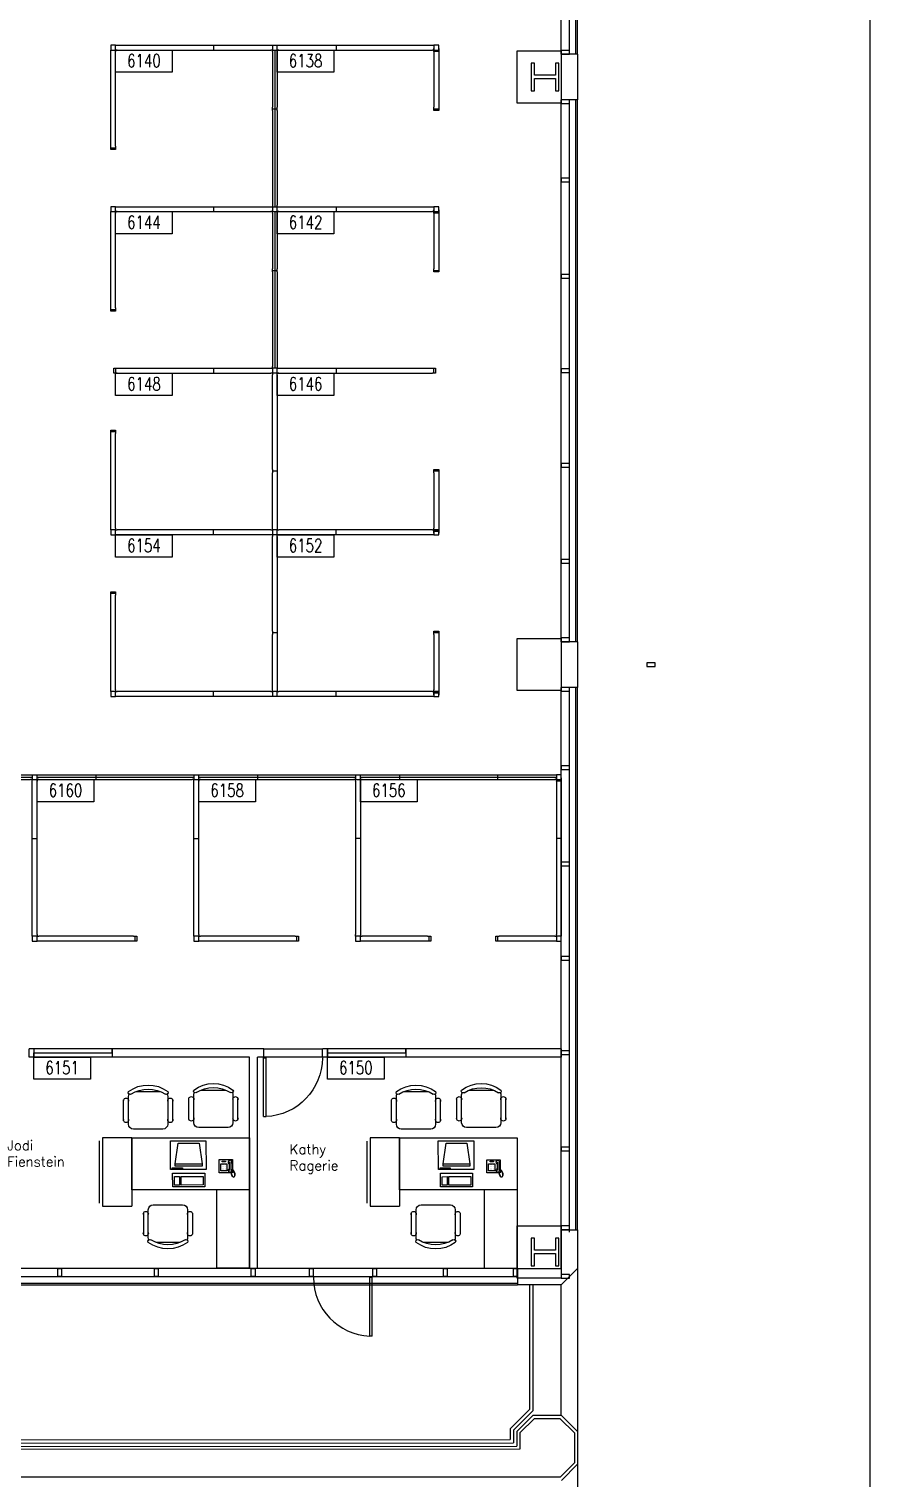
# Model space of a CAD drawing. Header units: inches. Extents: x 619 to 14864, y 611 to 3754.
# Drawn here: x 6826 to 7341, y 1085 to 1973 of the extents above; entities that cross this region are included whole.
import ezdxf
from ezdxf.enums import TextEntityAlignment as Align

# ---------------------------------------------------------------- set-up
doc = ezdxf.new("R2010")
doc.units = ezdxf.units.IN
doc.header["$MEASUREMENT"] = 0
doc.layers.get('0').update_dxf_attribs({"linetype": 'CONTINUOUS'})
for name, color, linetype in [('CHAIRS', 4, 'CONTINUOUS'), ('CPU', 6, 'CONTINUOUS'), ('E-B-FURR', 6, 'CONTINUOUS'), ('E-B-GLAZ', 8, 'CONTINUOUS'), ('E-B-MULL', 8, 'CONTINUOUS'), ('E-B-SHEL', 2, 'CONTINUOUS'), ('E-C-HEAD', 5, 'CONTINUOUS'), ('E-F-DOOR', 3, 'CONTINUOUS'), ('E-F-TERR', 4, 'CONTINUOUS'), ('E-S-COLM', 8, 'CONTINUOUS'), ('EMPLOYEE', 1, 'CONTINUOUS'), ('Frame', 10, 'CONTINUOUS'), ('FURNITURE', 3, 'CONTINUOUS'), ('PANELS_201', 6, 'CONTINUOUS'), ('PHONES', 4, 'CONTINUOUS'), ('RMNUM', 40, 'CONTINUOUS')]:
    doc.layers.add(name, color=color, linetype=linetype)
doc.styles.add('ARCHITXT', font='simplex.shx')
doc.styles.add('ROMANS', font='romans', dxfattribs={"width": 0.75, "height": 8})

# ---------------------------------------------------------------- blocks, each defined once
blk = doc.blocks.new('DR-36')
for p, q in [((0, 36), (0, 0)), ((0, 36), (1.5, 36)), ((1.5, 36), (1.5, 0)), ((0, 0), (1.5, 0))]:
    blk.add_line(p, q)
blk.add_arc((0, 0), 36, 0, 87.61406)
blk = doc.blocks.new('RMNUM')
at = {"layer": 'RMNUM'}
blk.add_lwpolyline([(-16.33354, 6.674702), (18.388073, 6.674702), (18.388073, -6.982766), (-16.33354, -6.982766), (-16.33354, 6.674702)], dxfattribs=at)
at = {"layer": 'RMNUM', "style": 'ROMANS', "width": 0.75}
blk.add_attdef('NUMBER', text='', height=8, dxfattribs=at).set_placement((1.027267, 0.114097), align=Align.MIDDLE_CENTER)
blk = doc.blocks.new('CHAIR7')
for p, q in [((0, 9), (0, -9)), ((20, 12), (3, 12)), ((5.12, 15.04), (17.88, 15.04)), ((23, -7.44), (23, 7.44)), ((3, -12), (20, -12)), ((5.12, -15), (17.88, -15))]:
    blk.add_line(p, q)
for centre, radius, start, end in [((3, 9), 3, 90, 180), ((5.56, 13.54), 1.56, 73.7398, 286.2602), ((17.44, 13.54), 1.56, 253.7398, 106.2602), ((20, 9), 3, 62.41556, 90), ((22.34, 11.12), 1.1, 53.30994, 212.02741), ((4.82, 0), 19.64, 327.57575, 32.42425), ((7, 0), 20, 323.1301, 36.8699), ((3, -9), 3, 180, 270), ((5.56, -13.5), 1.56, 73.7398, 286.2602), ((17.44, -13.5), 1.56, 253.7398, 106.2602), ((20, -9), 3, 270, 297.58444), ((22.34, -11.12), 1.1, 147.97259, 306.69006)]:
    blk.add_arc(centre, radius, start, end)
blk = doc.blocks.new('DESK3')
for p, q in [((72, 0), (0, 0)), ((0, 0), (0, -80)), ((72, -32), (72, 0)), ((0, -32), (72, -32)), ((20, -80), (20, -32)), ((0, -80), (20, -80))]:
    blk.add_line(p, q)
blk = doc.blocks.new('FC42X18D')
for p, q in [((-21, 0), (-21, -18)), ((-21, 0), (21, 0)), ((21, -18), (21, 0)), ((-21, -18), (21, -18)), ((-19, -20), (19, -20))]:
    blk.add_line(p, q)
blk = doc.blocks.new('RECTANG')
for p, q in [((1, 1), (0, 1)), ((0, 1), (0, 0)), ((1, 0), (1, 1)), ((0, 0), (1, 0))]:
    blk.add_line(p, q)
blk = doc.blocks.new('IBMAT', base_point=(61, 306))
for p, q in [((75, 307), (75, 306)), ((81, 307), (75, 307)), ((81, 306), (81, 307))]:
    blk.add_line(p, q)
at = {"xscale": 21, "yscale": 17, "zscale": 21}
blk.add_blockref('RECTANG', (61, 306), dxfattribs=at)
blk = doc.blocks.new('KEYBOARD', base_point=(60, 294))
for p, xscale, yscale, zscale in [((60, 294), 19, 8, 19), ((61, 295), 13, 5, 13), ((75, 295), 3, 5, 3)]:
    blk.add_blockref('RECTANG', p, dxfattribs=dict(xscale=xscale, yscale=yscale, zscale=zscale))
blk = doc.blocks.new('COMPUTER')
for p, q in [((-6.64, 16.23), (-8.5, 3.5)), ((6.08, 16.23), (-6.64, 16.23)), ((8, 3.5), (6.08, 16.23)), ((-8.5, 3.5), (-8.5, 2.04)), ((8, 3.5), (-8.5, 3.5)), ((-8.5, 2.04), (8, 2.04)), ((8, 2.04), (8, 3.5))]:
    blk.add_line(p, q)
at = {"xscale": 1.033846153846154, "yscale": 1.033846153846154, "zscale": 1.033846153846154}
for name, p in [('IBMAT', (-10.86, 0)), ('KEYBOARD', (-10.05, -10.5))]:
    blk.add_blockref(name, p, dxfattribs=at)
blk = doc.blocks.new('FNPHONE')
for p, q in [((-9.1, 0.22), (-9.7, 0.02)), ((-8.9, 0.62), (-9.5, 0.42)), ((-8.7, 1.02), (-9.3, 0.82)), ((-8.5, 1.42), (-9.1, 1.22)), ((-8.3, 1.82), (-8.9, 1.62)), ((-7.14, 0.56), (-7.5, -0.58)), ((-7.29, 6.54), (-7.29, 1.54)), ((-6.29, 6.54), (-6.29, 1.54)), ((-3.87, 4.85), (-3.87, 4.85)), ((-3.87, 3.91), (-3.87, 3.91)), ((-3.87, 2.97), (-3.87, 2.97)), ((-3.87, 2.03), (-3.87, 2.03)), ((-2.94, 4.85), (-2.94, 4.85)), ((-2.94, 3.91), (-2.94, 3.91)), ((-2.94, 2.97), (-2.94, 2.97)), ((-2.94, 2.03), (-2.94, 2.03)), ((-2, 4.85), (-2, 4.85)), ((-2, 3.91), (-2, 3.91)), ((-2, 2.97), (-2, 2.97)), ((-2, 2.03), (-2, 2.03)), ((-9.3, -0.18), (-9.9, -0.38)), ((-9.3, -0.58), (-9.9, -0.78)), ((-9.3, -0.98), (-9.9, -1.18)), ((-9.3, -1.38), (-9.9, -1.58)), ((-9.1, -1.78), (-9.7, -1.98)), ((-8.9, -2.18), (-9.5, -2.38)), ((-8.43, -2.46), (-9.03, -2.66)), ((-7.9, -1.98), (-8.5, -2.18)), ((-7.7, -1.58), (-8.3, -1.78)), ((-7.5, -1.18), (-8.1, -1.38)), ((-7.3, -0.78), (-7.9, -0.98))]:
    blk.add_line(p, q)
for centre, start, end in [((-6.79, 6.54), 298.49146, 241.50854), ((-6.79, 1.54), 118.49146, 61.50854)]:
    blk.add_arc(centre, 1.05, start, end)
for p, xscale, yscale, zscale in [((-8.21, 0), 8.20528234483245, 8.104073169521023, 8.20528234483245), ((-4.81, 1.25), 3.75, 4.375, 3.75), ((-4.03, 6.72), 2.03125, 0.46875, 2.03125)]:
    blk.add_blockref('RECTANG', p, dxfattribs=dict(xscale=xscale, yscale=yscale, zscale=zscale))

msp = doc.modelspace()

# ---------------------------------------------------------------- linework, layer by layer
at = {"layer": 'E-B-FURR'}
for p, q in [((7152.22, 1958), (7152.22, 2290)), ((7152.22, 1598), (7152.22, 1930)), ((7152.22, 1238), (7152.22, 1570)), ((6970.03, 1348.52), (6826.33, 1348.52)), ((6826.33, 1343.52), (6826.33, 1348.52)), ((6961.18, 1343.52), (6826.33, 1343.52)), ((6961.18, 1214.08), (6961.18, 1343.52)), ((6966.18, 1214.08), (6966.18, 1343.52)), ((6970.03, 1343.52), (6966.18, 1343.52)), ((6970.03, 1343.52), (6970.03, 1348.52)), ((7152.22, 1348.52), (7006.03, 1348.52)), ((7006.03, 1343.52), (7006.03, 1348.52)), ((7152.22, 1343.52), (7006.03, 1343.52)), ((7009.03, 1343.52), (7009.03, 1348.52)), ((7152.22, 1348.52), (7152.22, 1343.44)), ((6494.22, 1214.06), (7125.22, 1214.06)), ((6961.08, 1214.08), (6966.08, 1214.08))]:
    msp.add_line(p, q, dxfattribs=at)
for points in [[(7152.22, 1960), (7152.22, 1928), (7125.22, 1928), (7125.22, 1960)], [(7152.22, 1600), (7152.22, 1568), (7125.22, 1568), (7125.22, 1600)], [(7152.22, 1240.11), (7152.22, 1208.11), (7125.22, 1208.11), (7125.22, 1240.11)]]:
    msp.add_lwpolyline(points, close=True, dxfattribs=at)
at = {"layer": 'E-B-GLAZ'}
for p, q in [((7157.22, 1958), (7157.22, 2290)), ((7161.22, 1958), (7161.22, 2290)), ((7162.22, 1958), (7162.22, 2290)), ((7157.22, 1598), (7157.22, 1930)), ((7161.22, 1598), (7161.22, 1930)), ((7162.22, 1598), (7162.22, 1930)), ((7157.22, 1236.19), (7157.22, 1568.19)), ((7161.22, 1237.7), (7161.22, 1570)), ((7162.22, 1237.74), (7162.22, 1570)), ((6494.22, 1209), (7125.22, 1209)), ((6494.22, 1205), (7125.32, 1205)), ((6494.22, 1204), (7125.32, 1204))]:
    msp.add_line(p, q, dxfattribs=at)
for points in [[(6829.12, 1348.52), (6829.12, 1343.52), (6829.12, 1346.16), (6877.12, 1346.16), (6877.12, 1348.52), (6877.12, 1343.52)], [(7009.03, 1348.52), (7009.03, 1343.52), (7009.03, 1346.16), (7057.03, 1346.16), (7057.03, 1348.52), (7057.03, 1343.52)]]:
    msp.add_lwpolyline(points, dxfattribs=at)
at = {"layer": 'E-B-MULL'}
for points in [[(7157.22, 1960.25), (7152.22, 1960.25), (7152.22, 1958), (7157.22, 1958)], [(7157.22, 1930), (7152.22, 1930), (7152.22, 1927.75), (7157.22, 1927.75)], [(7157.22, 1882), (7152.22, 1882), (7152.22, 1879.75), (7157.22, 1879.75)], [(7157.22, 1823), (7152.22, 1823), (7152.22, 1820.75), (7157.22, 1820.75)], [(7157.22, 1765.12), (7152.22, 1765.12), (7152.22, 1762.88), (7157.22, 1762.88)], [(7157.22, 1707.25), (7152.22, 1707.25), (7152.22, 1705), (7157.22, 1705)], [(7157.22, 1648.25), (7152.22, 1648.25), (7152.22, 1646), (7157.22, 1646)], [(7157.22, 1600.25), (7152.22, 1600.25), (7152.22, 1598), (7157.22, 1598)], [(7209.67, 1584.95), (7204.67, 1584.95), (7204.67, 1582.7), (7209.67, 1582.7)], [(7157.22, 1570), (7152.22, 1570), (7152.22, 1567.75), (7157.22, 1567.75)], [(7157.22, 1522), (7152.22, 1522), (7152.22, 1519.75), (7157.22, 1519.75)], [(7157.22, 1463), (7152.22, 1463), (7152.22, 1460.75), (7157.22, 1460.75)], [(7157.22, 1405.12), (7152.22, 1405.12), (7152.22, 1402.88), (7157.22, 1402.88)], [(7157.22, 1347.25), (7152.22, 1347.25), (7152.22, 1345), (7157.22, 1345)], [(7157.22, 1288.25), (7152.22, 1288.25), (7152.22, 1286), (7157.22, 1286)], [(7157.22, 1240.12), (7152.22, 1240.12), (7152.22, 1237.87), (7157.22, 1237.87)], [(6843.87, 1209), (6843.87, 1214), (6846.12, 1214), (6846.12, 1209)], [(6903.08, 1209), (6903.08, 1214), (6905.33, 1214), (6905.33, 1209)], [(6962.37, 1209), (6962.37, 1214), (6964.62, 1214), (6964.62, 1209)], [(6997.98, 1208.98), (6997.98, 1213.98), (7000.23, 1213.98), (7000.23, 1208.98)], [(7036.76, 1208.98), (7036.76, 1213.98), (7039.01, 1213.98), (7039.01, 1208.98)], [(7079.98, 1209), (7079.98, 1214), (7082.23, 1214), (7082.23, 1209)], [(7122.97, 1209), (7122.97, 1214), (7125.22, 1214), (7125.22, 1209)], [(7157.22, 1210.37), (7152.22, 1210.37), (7152.22, 1208.12), (7157.22, 1208.12)]]:
    msp.add_lwpolyline(points, close=True, dxfattribs=at)
at = {"layer": 'E-B-SHEL'}
for p, q in [((7162.22, 1958), (7152.22, 1958)), ((7152.22, 1958), (7152.22, 1930)), ((7162.22, 1958), (7162.22, 1930)), ((7162.22, 1930), (7152.22, 1930)), ((7162.22, 1598), (7152.22, 1598)), ((7152.22, 1598), (7152.22, 1570)), ((7162.22, 1598), (7162.22, 1570)), ((7162.22, 1570), (7152.22, 1570)), ((7152.18, 1214), (7152.18, 1240.17)), ((7152.18, 1237.7), (7162.18, 1237.7)), ((7152.22, 1238), (7152.22, 1210)), ((7152.23, 1238), (7152.23, 1210.37)), ((7162.22, 1237.67), (7162.22, 1213.69)), ((7125.32, 1214), (7125.32, 1204)), ((7125.32, 1214), (7152.18, 1214)), ((7162.22, 1214.04), (7152.18, 1204)), ((7152.18, 1204), (7125.32, 1204))]:
    msp.add_line(p, q, dxfattribs=at)
at = {"layer": 'E-C-HEAD'}
for p, q in [((6969.62, 1348.48), (7005.62, 1348.48)), ((7005.62, 1343.48), (6969.62, 1343.48)), ((7000.63, 1208.96), (7036.63, 1208.96))]:
    msp.add_line(p, q, dxfattribs=at)
at = {"layer": 'E-F-TERR'}
for p, q in [((7162.22, 1214.04), (7162.22, 988.51)), ((7132.89, 1127.81), (7132.89, 1204)), ((7134.89, 1126.98), (7134.89, 1204)), ((7152.22, 1124.15), (7152.22, 1204.04)), ((7120.89, 1115.81), (7132.89, 1127.81)), ((7122.89, 1114.98), (7134.89, 1126.98)), ((7124.89, 1114.15), (7134.89, 1124.15)), ((7126.89, 1113.33), (7135.72, 1122.15)), ((7134.89, 1124.15), (7152.22, 1124.15)), ((7135.72, 1122.15), (7151.39, 1122.15)), ((7151.39, 1122.15), (7160.22, 1113.33)), ((7152.22, 1124.15), (7162.22, 1114.15)), ((7120.89, 1115.81), (7120.89, 1109.15)), ((7122.89, 1114.98), (7122.89, 1107.15)), ((7124.89, 1114.15), (7124.89, 1105.15)), ((7126.89, 1113.33), (7126.89, 1103.22)), ((7160.22, 1113.33), (7160.22, 1094.91)), ((7162.22, 1114.08), (7162.22, 1094.08)), ((7162.22, 1114.08), (7162.22, 1094.08)), ((7126.89, 1103.22), (6619.52, 1102.89)), ((6621.52, 1104.82), (7124.89, 1105.15)), ((6623.52, 1106.82), (7122.89, 1107.15)), ((6625.52, 1108.82), (7120.89, 1109.15)), ((7162.22, 1104.58), (7162.22, 1094.08)), ((7160.22, 1094.91), (7151.46, 1086.15)), ((7152.29, 1084.15), (7162.22, 1094.08)), ((7162.22, 1094.08), (7152.29, 1084.15)), ((7151.46, 1086.15), (6594.62, 1086.15))]:
    msp.add_line(p, q, dxfattribs=at)
at = {"layer": 'E-S-COLM'}
for points in [[(7148.72, 1935.5), (7150.72, 1935.5), (7150.72, 1952.5), (7148.72, 1952.5), (7148.72, 1945), (7135.72, 1945), (7135.72, 1952.5), (7133.72, 1952.5), (7133.72, 1935.5), (7135.72, 1935.5), (7135.72, 1943), (7148.72, 1943)], [(7148.72, 1215.61), (7150.72, 1215.61), (7150.72, 1232.61), (7148.72, 1232.61), (7148.72, 1225.11), (7135.72, 1225.11), (7135.72, 1232.61), (7133.72, 1232.61), (7133.72, 1215.61), (7135.72, 1215.61), (7135.72, 1223.11), (7148.72, 1223.11)]]:
    msp.add_lwpolyline(points, close=True, dxfattribs=at)
at = {"layer": 'Frame', "lineweight": -3}
msp.add_lwpolyline([(4397.22, 3753.89), (7341.29, 3753.89), (7341.29, 610.73), (4397.22, 610.73)], close=True, dxfattribs=at)
at = {"layer": 'PANELS_201', "linetype": 'Continuous'}
for p, q in [((7074.24, 1960.49), (7077.24, 1960.49)), ((7074.24, 1861.49), (7077.24, 1861.49)), ((6975.24, 1703.49), (6975.24, 1761.49)), ((6978.24, 1761.49), (6978.24, 1703.49)), ((6975.24, 1667.49), (6975.24, 1701.49)), ((6978.24, 1701.49), (6978.24, 1667.49)), ((6975.24, 1604.49), (6975.24, 1662.49)), ((6978.24, 1662.49), (6978.24, 1604.49)), ((7077.24, 1665.49), (7074.24, 1665.49)), ((6975.24, 1568.49), (6975.24, 1602.49)), ((6978.24, 1602.49), (6978.24, 1568.49)), ((7077.24, 1566.49), (7074.24, 1566.49)), ((7149.22, 1513.5), (7152.22, 1513.5)), ((7149.22, 1478.5), (7149.22, 1476.5)), ((7152.22, 1477.5), (7149.22, 1477.5)), ((7152.22, 1478.5), (7152.22, 1476.5))]:
    msp.add_line(p, q, dxfattribs=at)
for points in [[(6879.24, 1963.49), (6876.24, 1963.49), (6876.24, 1960.49)], [(6880.24, 1960.49), (6879.24, 1960.49), (6879.24, 1963.49), (6880.24, 1963.49)], [(6880.24, 1963.49), (6938.24, 1963.49)], [(6938.24, 1963.49), (6940.24, 1963.49)], [(6939.24, 1963.49), (6939.24, 1960.49)], [(6940.24, 1963.49), (6974.24, 1963.49)], [(6974.24, 1963.49), (6975.24, 1963.49), (6975.24, 1960.49), (6974.24, 1960.49)], [(6975.24, 1963.49), (6978.24, 1963.49)], [(6979.24, 1960.49), (6978.24, 1960.49), (6978.24, 1963.49), (6979.24, 1963.49)], [(6979.24, 1963.49), (7013.24, 1963.49)], [(7013.24, 1963.49), (7015.24, 1963.49)], [(7014.24, 1963.49), (7014.24, 1960.49)], [(7015.24, 1963.49), (7073.24, 1963.49)], [(7073.24, 1963.49), (7074.24, 1963.49), (7074.24, 1960.49), (7073.24, 1960.49)], [(7077.24, 1960.49), (7077.24, 1963.49), (7074.24, 1963.49)], [(6876.24, 1959.49), (6876.24, 1960.49), (6879.24, 1960.49), (6879.24, 1959.49)], [(6876.24, 1901.49), (6876.24, 1959.49)], [(6879.24, 1901.49), (6879.24, 1959.49)], [(6880.24, 1960.49), (6938.24, 1960.49)], [(6938.24, 1960.49), (6940.24, 1960.49)], [(6940.24, 1960.49), (6974.24, 1960.49)], [(6975.24, 1959.49), (6975.24, 1960.49), (6978.24, 1960.49), (6978.24, 1959.49)], [(6975.24, 1959.49), (6975.24, 1925.49)], [(6976.74, 1960.49), (6976.74, 1924.49)], [(6978.24, 1959.49), (6978.24, 1925.49)], [(6979.24, 1960.49), (7013.24, 1960.49)], [(7013.24, 1960.49), (7015.24, 1960.49)], [(7015.24, 1960.49), (7073.24, 1960.49)], [(7077.24, 1961.49), (7077.24, 1960.49), (7077.24, 1959.49), (7074.24, 1959.49), (7074.24, 1961.49)], [(7074.24, 1959.49), (7074.24, 1960.49), (7077.24, 1960.49), (7077.24, 1959.49)], [(7074.24, 1959.49), (7074.24, 1925.49)], [(7077.24, 1959.49), (7077.24, 1925.49)], [(6975.24, 1923.49), (6975.24, 1925.49)], [(6975.24, 1924.49), (6978.24, 1924.49)], [(6975.24, 1923.49), (6975.24, 1865.49)], [(6976.74, 1924.49), (6976.74, 1864.49)], [(6978.24, 1923.49), (6978.24, 1925.49)], [(6978.24, 1923.49), (6978.24, 1865.49)], [(7077.24, 1925.49), (7077.24, 1924.49), (7077.24, 1923.49), (7074.24, 1923.49), (7074.24, 1925.49)], [(7074.24, 1924.49), (7077.24, 1924.49)], [(6879.24, 1901.49), (6879.24, 1900.49), (6879.24, 1899.49), (6876.24, 1899.49), (6876.24, 1901.49)], [(6876.24, 1900.49), (6879.24, 1900.49)], [(6879.24, 1864.49), (6876.24, 1864.49), (6876.24, 1861.49)], [(6876.24, 1860.49), (6876.24, 1861.49), (6879.24, 1861.49), (6879.24, 1860.49)], [(6876.24, 1802.49), (6876.24, 1860.49)], [(6880.24, 1861.49), (6879.24, 1861.49), (6879.24, 1864.49), (6880.24, 1864.49)], [(6879.24, 1802.49), (6879.24, 1860.49)], [(6880.24, 1864.49), (6938.24, 1864.49)], [(6880.24, 1861.49), (6938.24, 1861.49)], [(6938.24, 1864.49), (6940.24, 1864.49)], [(6938.24, 1861.49), (6940.24, 1861.49)], [(6939.24, 1864.49), (6939.24, 1861.49)], [(6940.24, 1864.49), (6974.24, 1864.49)], [(6940.24, 1861.49), (6974.24, 1861.49)], [(6974.24, 1864.49), (6975.24, 1864.49), (6975.24, 1861.49), (6974.24, 1861.49)], [(6975.24, 1865.49), (6975.24, 1864.49), (6978.24, 1864.49), (6978.24, 1865.49)], [(6975.24, 1860.49), (6975.24, 1861.49), (6978.24, 1861.49), (6978.24, 1860.49)], [(6975.24, 1860.49), (6975.24, 1826.49)], [(6976.74, 1861.49), (6976.74, 1825.49)], [(6979.24, 1861.49), (6978.24, 1861.49), (6978.24, 1864.49), (6979.24, 1864.49)], [(6978.24, 1860.49), (6978.24, 1826.49)], [(6979.24, 1864.49), (7013.24, 1864.49)], [(6979.24, 1861.49), (7013.24, 1861.49)], [(7013.24, 1864.49), (7015.24, 1864.49)], [(7013.24, 1861.49), (7015.24, 1861.49)], [(7014.24, 1864.49), (7014.24, 1861.49)], [(7015.24, 1864.49), (7073.24, 1864.49)], [(7015.24, 1861.49), (7073.24, 1861.49)], [(7073.24, 1864.49), (7074.24, 1864.49), (7074.24, 1861.49), (7073.24, 1861.49)], [(7077.24, 1861.49), (7077.24, 1864.49), (7074.24, 1864.49)], [(7077.24, 1862.49), (7077.24, 1861.49), (7077.24, 1860.49), (7074.24, 1860.49), (7074.24, 1862.49)], [(7074.24, 1860.49), (7074.24, 1861.49), (7077.24, 1861.49), (7077.24, 1860.49)], [(7074.24, 1860.49), (7074.24, 1826.49)], [(7077.24, 1860.49), (7077.24, 1826.49)], [(6975.24, 1824.49), (6975.24, 1826.49)], [(6975.24, 1825.49), (6978.24, 1825.49)], [(6975.24, 1824.49), (6975.24, 1766.49)], [(6976.74, 1825.49), (6976.74, 1765.49)], [(6978.24, 1824.49), (6978.24, 1826.49)], [(6978.24, 1824.49), (6978.24, 1766.49)], [(7077.24, 1826.49), (7077.24, 1825.49), (7077.24, 1824.49), (7074.24, 1824.49), (7074.24, 1826.49)], [(7074.24, 1825.49), (7077.24, 1825.49)], [(6879.24, 1802.49), (6879.24, 1801.49), (6879.24, 1800.49), (6876.24, 1800.49), (6876.24, 1802.49)], [(6876.24, 1801.49), (6879.24, 1801.49)], [(6880.24, 1762.49), (6879.24, 1762.49), (6878.24, 1762.49), (6878.24, 1765.49), (6880.24, 1765.49)], [(6879.24, 1765.49), (6879.24, 1762.49)], [(6880.24, 1765.49), (6938.24, 1765.49)], [(6880.24, 1762.49), (6938.24, 1762.49)], [(6938.24, 1765.49), (6940.24, 1765.49)], [(6938.24, 1762.49), (6940.24, 1762.49)], [(6939.24, 1765.49), (6939.24, 1762.49)], [(6940.24, 1765.49), (6974.24, 1765.49)], [(6940.24, 1762.49), (6974.24, 1762.49)], [(6974.24, 1765.49), (6975.24, 1765.49), (6975.24, 1762.49), (6974.24, 1762.49)], [(6978.24, 1766.49), (6978.24, 1765.49), (6975.24, 1765.49), (6975.24, 1766.49)], [(6978.24, 1761.49), (6978.24, 1762.49), (6975.24, 1762.49), (6975.24, 1761.49)], [(6979.24, 1762.49), (6978.24, 1762.49), (6978.24, 1765.49), (6979.24, 1765.49)], [(6979.24, 1765.49), (7013.24, 1765.49)], [(6979.24, 1762.49), (7013.24, 1762.49)], [(7013.24, 1765.49), (7015.24, 1765.49)], [(7013.24, 1762.49), (7015.24, 1762.49)], [(7014.24, 1765.49), (7014.24, 1762.49)], [(7015.24, 1765.49), (7073.24, 1765.49)], [(7015.24, 1762.49), (7073.24, 1762.49)], [(7073.24, 1765.49), (7074.24, 1765.49), (7075.24, 1765.49), (7075.24, 1762.49), (7073.24, 1762.49)], [(7074.24, 1762.49), (7074.24, 1765.49)], [(6876.24, 1725.49), (6876.24, 1726.49), (6876.24, 1727.49), (6879.24, 1727.49), (6879.24, 1725.49)], [(6879.24, 1726.49), (6876.24, 1726.49)], [(6876.24, 1667.49), (6876.24, 1725.49)], [(6879.24, 1667.49), (6879.24, 1725.49)], [(6975.24, 1703.49), (6975.24, 1701.49)], [(6978.24, 1702.49), (6975.24, 1702.49)], [(6978.24, 1703.49), (6978.24, 1701.49)], [(7074.24, 1701.49), (7074.24, 1702.49), (7074.24, 1703.49), (7077.24, 1703.49), (7077.24, 1701.49)], [(7077.24, 1702.49), (7074.24, 1702.49)], [(7074.24, 1701.49), (7074.24, 1667.49)], [(7077.24, 1701.49), (7077.24, 1667.49)], [(6879.24, 1667.49), (6879.24, 1666.49), (6876.24, 1666.49), (6876.24, 1667.49)], [(6876.24, 1666.49), (6876.24, 1663.49), (6879.24, 1663.49)], [(6880.24, 1663.49), (6879.24, 1663.49), (6879.24, 1666.49), (6880.24, 1666.49)], [(6938.24, 1666.49), (6880.24, 1666.49)], [(6938.24, 1663.49), (6880.24, 1663.49)], [(6940.24, 1666.49), (6938.24, 1666.49)], [(6940.24, 1663.49), (6938.24, 1663.49)], [(6939.24, 1663.49), (6939.24, 1666.49)], [(6974.24, 1666.49), (6940.24, 1666.49)], [(6974.24, 1663.49), (6940.24, 1663.49)], [(6974.24, 1666.49), (6975.24, 1666.49), (6975.24, 1663.49), (6974.24, 1663.49)], [(6978.24, 1667.49), (6978.24, 1666.49), (6975.24, 1666.49), (6975.24, 1667.49)], [(6978.24, 1662.49), (6978.24, 1663.49), (6975.24, 1663.49), (6975.24, 1662.49)], [(6979.24, 1663.49), (6978.24, 1663.49), (6978.24, 1666.49), (6979.24, 1666.49)], [(7013.24, 1666.49), (6979.24, 1666.49)], [(7013.24, 1663.49), (6979.24, 1663.49)], [(7015.24, 1666.49), (7013.24, 1666.49)], [(7015.24, 1663.49), (7013.24, 1663.49)], [(7014.24, 1663.49), (7014.24, 1666.49)], [(7073.24, 1666.49), (7015.24, 1666.49)], [(7073.24, 1663.49), (7015.24, 1663.49)], [(7073.24, 1666.49), (7074.24, 1666.49), (7074.24, 1663.49), (7073.24, 1663.49)], [(7077.24, 1667.49), (7077.24, 1666.49), (7074.24, 1666.49), (7074.24, 1667.49)], [(7074.24, 1664.49), (7074.24, 1665.49), (7074.24, 1666.49), (7077.24, 1666.49), (7077.24, 1664.49)], [(7074.24, 1663.49), (7077.24, 1663.49), (7077.24, 1666.49)], [(6876.24, 1626.49), (6876.24, 1627.49), (6876.24, 1628.49), (6879.24, 1628.49), (6879.24, 1626.49)], [(6879.24, 1627.49), (6876.24, 1627.49)], [(6876.24, 1568.49), (6876.24, 1626.49)], [(6879.24, 1568.49), (6879.24, 1626.49)], [(6975.24, 1604.49), (6975.24, 1602.49)], [(6978.24, 1603.49), (6975.24, 1603.49)], [(6978.24, 1604.49), (6978.24, 1602.49)], [(7074.24, 1602.49), (7074.24, 1603.49), (7074.24, 1604.49), (7077.24, 1604.49), (7077.24, 1602.49)], [(7077.24, 1603.49), (7074.24, 1603.49)], [(7074.24, 1602.49), (7074.24, 1568.49)], [(7077.24, 1602.49), (7077.24, 1568.49)], [(6879.24, 1568.49), (6879.24, 1567.49), (6876.24, 1567.49), (6876.24, 1568.49)], [(6876.24, 1567.49), (6876.24, 1564.49), (6879.24, 1564.49)], [(6880.24, 1564.49), (6879.24, 1564.49), (6879.24, 1567.49), (6880.24, 1567.49)], [(6938.24, 1567.49), (6880.24, 1567.49)], [(6938.24, 1564.49), (6880.24, 1564.49)], [(6940.24, 1567.49), (6938.24, 1567.49)], [(6940.24, 1564.49), (6938.24, 1564.49)], [(6939.24, 1564.49), (6939.24, 1567.49)], [(6974.24, 1567.49), (6940.24, 1567.49)], [(6974.24, 1564.49), (6940.24, 1564.49)], [(6974.24, 1567.49), (6975.24, 1567.49), (6975.24, 1564.49), (6974.24, 1564.49)], [(6978.24, 1568.49), (6978.24, 1567.49), (6975.24, 1567.49), (6975.24, 1568.49)], [(6978.24, 1564.49), (6975.24, 1564.49)], [(6979.24, 1564.49), (6978.24, 1564.49), (6978.24, 1567.49), (6979.24, 1567.49)], [(7013.24, 1567.49), (6979.24, 1567.49)], [(7013.24, 1564.49), (6979.24, 1564.49)], [(7015.24, 1567.49), (7013.24, 1567.49)], [(7015.24, 1564.49), (7013.24, 1564.49)], [(7014.24, 1564.49), (7014.24, 1567.49)], [(7073.24, 1567.49), (7015.24, 1567.49)], [(7073.24, 1564.49), (7015.24, 1564.49)], [(7073.24, 1567.49), (7074.24, 1567.49), (7074.24, 1564.49), (7073.24, 1564.49)], [(7077.24, 1568.49), (7077.24, 1567.49), (7074.24, 1567.49), (7074.24, 1568.49)], [(7074.24, 1565.49), (7074.24, 1566.49), (7074.24, 1567.49), (7077.24, 1567.49), (7077.24, 1565.49)], [(7074.24, 1564.49), (7077.24, 1564.49), (7077.24, 1567.49)], [(6768.22, 1515), (6828.22, 1515)], [(6769.22, 1516.5), (6827.22, 1516.5)], [(6769.22, 1513.5), (6827.22, 1513.5)], [(6827.22, 1516.5), (6828.22, 1516.5), (6828.22, 1513.5), (6827.22, 1513.5)], [(6828.22, 1516.5), (6831.22, 1516.5)], [(6828.22, 1512.5), (6828.22, 1513.5), (6831.22, 1513.5), (6831.22, 1512.5)], [(6828.22, 1478.5), (6828.22, 1512.5)], [(6832.22, 1513.5), (6831.22, 1513.5), (6831.22, 1516.5), (6832.22, 1516.5)], [(6831.22, 1515), (6867.22, 1515)], [(6831.22, 1478.5), (6831.22, 1512.5)], [(6832.22, 1516.5), (6866.22, 1516.5)], [(6832.22, 1513.5), (6866.22, 1513.5)], [(6866.22, 1516.5), (6868.22, 1516.5)], [(6866.22, 1513.5), (6868.22, 1513.5)], [(6867.22, 1516.5), (6867.22, 1513.5)], [(6867.22, 1515), (6927.22, 1515)], [(6868.22, 1516.5), (6926.22, 1516.5)], [(6868.22, 1513.5), (6926.22, 1513.5)], [(6926.22, 1516.5), (6927.22, 1516.5), (6927.22, 1513.5), (6926.22, 1513.5)], [(6927.22, 1516.5), (6930.22, 1516.5)], [(6927.22, 1512.5), (6927.22, 1513.5), (6930.22, 1513.5), (6930.22, 1512.5)], [(6927.22, 1478.5), (6927.22, 1512.5)], [(6931.22, 1513.5), (6930.22, 1513.5), (6930.22, 1516.5), (6931.22, 1516.5)], [(6930.22, 1515), (6966.22, 1515)], [(6930.22, 1478.5), (6930.22, 1512.5)], [(6931.22, 1516.5), (6965.22, 1516.5)], [(6931.22, 1513.5), (6965.22, 1513.5)], [(6965.22, 1516.5), (6967.22, 1516.5)], [(6965.22, 1513.5), (6967.22, 1513.5)], [(6966.22, 1516.5), (6966.22, 1513.5)], [(6966.22, 1515), (7026.22, 1515)], [(6967.22, 1516.5), (7025.22, 1516.5)], [(6967.22, 1513.5), (7025.22, 1513.5)], [(7025.22, 1516.5), (7026.22, 1516.5), (7026.22, 1513.5), (7025.22, 1513.5)], [(7026.22, 1516.5), (7029.22, 1516.5)], [(7026.22, 1512.5), (7026.22, 1513.5), (7029.22, 1513.5), (7029.22, 1512.5)], [(7026.22, 1512.5), (7026.22, 1478.5)], [(7030.22, 1513.5), (7029.22, 1513.5), (7029.22, 1516.5), (7030.22, 1516.5)], [(7029.22, 1515), (7053.22, 1515)], [(7029.22, 1512.5), (7029.22, 1478.5)], [(7030.22, 1516.5), (7052.22, 1516.5)], [(7030.22, 1513.5), (7052.22, 1513.5)], [(7052.22, 1516.5), (7054.22, 1516.5)], [(7052.22, 1513.5), (7054.22, 1513.5)], [(7053.22, 1516.5), (7053.22, 1513.5)], [(7053.22, 1515), (7113.22, 1515)], [(7054.22, 1516.5), (7112.22, 1516.5)], [(7054.22, 1513.5), (7112.22, 1513.5)], [(7112.22, 1516.5), (7114.22, 1516.5)], [(7112.22, 1513.5), (7114.22, 1513.5)], [(7113.22, 1516.5), (7113.22, 1513.5)], [(7113.22, 1515), (7149.22, 1515)], [(7114.22, 1516.5), (7148.22, 1516.5)], [(7114.22, 1513.5), (7148.22, 1513.5)], [(7148.22, 1516.5), (7149.22, 1516.5), (7149.22, 1513.5), (7148.22, 1513.5)], [(7152.22, 1513.5), (7152.22, 1516.5), (7149.22, 1516.5)], [(7152.22, 1514.5), (7152.22, 1513.5), (7152.22, 1512.5), (7149.22, 1512.5), (7149.22, 1514.5)], [(7149.22, 1512.5), (7149.22, 1513.5), (7152.22, 1513.5), (7152.22, 1512.5)], [(7149.22, 1512.5), (7149.22, 1478.5)], [(7152.22, 1512.5), (7152.22, 1478.5)], [(6828.22, 1476.5), (6828.22, 1478.5)], [(6828.22, 1477.5), (6831.22, 1477.5)], [(6828.22, 1418.5), (6828.22, 1476.5)], [(6831.22, 1476.5), (6831.22, 1478.5)], [(6831.22, 1418.5), (6831.22, 1476.5)], [(6927.22, 1476.5), (6927.22, 1478.5)], [(6927.22, 1477.5), (6930.22, 1477.5)], [(6927.22, 1418.5), (6927.22, 1476.5)], [(6930.22, 1476.5), (6930.22, 1478.5)], [(6930.22, 1418.5), (6930.22, 1476.5)], [(7026.22, 1478.5), (7026.22, 1476.5)], [(7029.22, 1477.5), (7026.22, 1477.5)], [(7026.22, 1476.5), (7026.22, 1418.5)], [(7029.22, 1478.5), (7029.22, 1476.5)], [(7029.22, 1476.5), (7029.22, 1418.5)], [(7149.22, 1476.5), (7149.22, 1418.5)], [(7152.22, 1476.5), (7152.22, 1418.5)], [(6831.22, 1418.5), (6831.22, 1417.5), (6828.22, 1417.5), (6828.22, 1418.5)], [(6828.22, 1417.5), (6828.22, 1414.5), (6831.22, 1414.5)], [(6832.22, 1414.5), (6831.22, 1414.5), (6831.22, 1417.5), (6832.22, 1417.5)], [(6890.22, 1417.5), (6832.22, 1417.5)], [(6890.22, 1414.5), (6832.22, 1414.5)], [(6890.22, 1417.5), (6891.22, 1417.5), (6892.22, 1417.5), (6892.22, 1414.5), (6890.22, 1414.5)], [(6891.22, 1414.5), (6891.22, 1417.5)], [(6930.22, 1418.5), (6930.22, 1417.5), (6927.22, 1417.5), (6927.22, 1418.5)], [(6927.22, 1417.5), (6927.22, 1414.5), (6930.22, 1414.5)], [(6931.22, 1414.5), (6930.22, 1414.5), (6930.22, 1417.5), (6931.22, 1417.5)], [(6989.22, 1417.5), (6931.22, 1417.5)], [(6989.22, 1414.5), (6931.22, 1414.5)], [(6989.22, 1417.5), (6990.22, 1417.5), (6991.22, 1417.5), (6991.22, 1414.5), (6989.22, 1414.5)], [(6990.22, 1414.5), (6990.22, 1417.5)], [(7029.22, 1418.5), (7029.22, 1417.5), (7026.22, 1417.5), (7026.22, 1418.5)], [(7026.22, 1417.5), (7026.22, 1414.5), (7029.22, 1414.5)], [(7030.22, 1414.5), (7029.22, 1414.5), (7029.22, 1417.5), (7030.22, 1417.5)], [(7070.22, 1417.5), (7030.22, 1417.5)], [(7070.22, 1414.5), (7030.22, 1414.5)], [(7070.22, 1417.5), (7071.22, 1417.5), (7072.22, 1417.5), (7072.22, 1414.5), (7070.22, 1414.5)], [(7071.22, 1414.5), (7071.22, 1417.5)], [(7114.22, 1414.5), (7113.22, 1414.5), (7112.22, 1414.5), (7112.22, 1417.5), (7114.22, 1417.5)], [(7113.22, 1417.5), (7113.22, 1414.5)], [(7148.22, 1417.5), (7114.22, 1417.5)], [(7148.22, 1414.5), (7114.22, 1414.5)], [(7148.22, 1417.5), (7149.22, 1417.5), (7149.22, 1414.5), (7148.22, 1414.5)], [(7152.22, 1418.5), (7152.22, 1417.5), (7149.22, 1417.5), (7149.22, 1418.5)], [(7149.22, 1414.5), (7152.22, 1414.5), (7152.22, 1417.5)]]:
    msp.add_lwpolyline(points, dxfattribs=at)

# ---------------------------------------------------------------- block references
for p, values in [((6895.58, 1953.82), {'NUMBER': '6140'}), ((6994.58, 1953.82), {'NUMBER': '6138'}), ((6895.58, 1854.82), {'NUMBER': '6144'}), ((6994.58, 1854.82), {'NUMBER': '6142'}), ((6895.58, 1755.82), {'NUMBER': '6148'}), ((6994.58, 1755.82), {'NUMBER': '6146'}), ((6895.58, 1656.82), {'NUMBER': '6154'}), ((6994.58, 1656.82), {'NUMBER': '6152'}), ((6847.55, 1506.83), {'NUMBER': '6160'}), ((6946.55, 1506.83), {'NUMBER': '6158'}), ((7045.55, 1506.83), {'NUMBER': '6156'}), ((6845.45, 1336.85), {'NUMBER': '6151'}), ((7025.36, 1336.85), {'NUMBER': '6150'})]:
    msp.add_blockref('RMNUM', p).add_auto_attribs(values)
at = {"layer": 'CHAIRS', "lineweight": -3, "xscale": -1}
for p, rotation in [((6899.18, 1299.38), 270), ((6939.14, 1300.3), 270), ((7063.22, 1299.36), 270), ((7103.18, 1300.27), 270), ((6911.27, 1252.95), 90), ((7075.31, 1252.92), 90)]:
    msp.add_blockref('CHAIR7', p, dxfattribs=dict(at, rotation=rotation))
at = {"layer": 'CPU', "lineweight": -3, "xscale": -1, "rotation": 0.1594551242627595}
for p in [(6923.77, 1274.56), (7087.8, 1274.54)]:
    msp.add_blockref('COMPUTER', p, dxfattribs=at)
at = {"layer": 'E-F-DOOR', "xscale": -1, "rotation": 180}
msp.add_blockref('DR-36', (6969.87, 1343.02), dxfattribs=at)
at = {"layer": 'E-F-DOOR', "rotation": 180}
msp.add_blockref('DR-36', (7036.38, 1208.5), dxfattribs=at)
at = {"layer": 'FURNITURE', "lineweight": -3, "rotation": 270}
for p in [(6889.17, 1273.08), (7053.21, 1273.05)]:
    msp.add_blockref('FC42X18D', p, dxfattribs=at)
at = {"layer": 'FURNITURE', "lineweight": -3, "xscale": -1, "rotation": 0.004970026120414417}
for p in [(6961.17, 1294.08), (7125.21, 1294.06)]:
    msp.add_blockref('DESK3', p, dxfattribs=at)
at = {"layer": 'PHONES', "lineweight": -3, "xscale": -1}
for p in [(6942.59, 1272.55), (7106.63, 1272.53)]:
    msp.add_blockref('FNPHONE', p, dxfattribs=at)

# ---------------------------------------------------------------- texts
at = {"layer": 'EMPLOYEE', "lineweight": -3, "char_height": 6, "attachment_point": 1, "style": 'ARCHITXT'}
for s, insert, width in [('\\A1;Jodi\\PFienstein', (6812.83, 1292.45), 32.7462), ('\\A1;Kathy\\PRagerie', (6985.83, 1290.03), 28.3465)]:
    msp.add_mtext(s, dxfattribs=dict(at, insert=insert, width=width))

doc.saveas('drawing.dxf')
